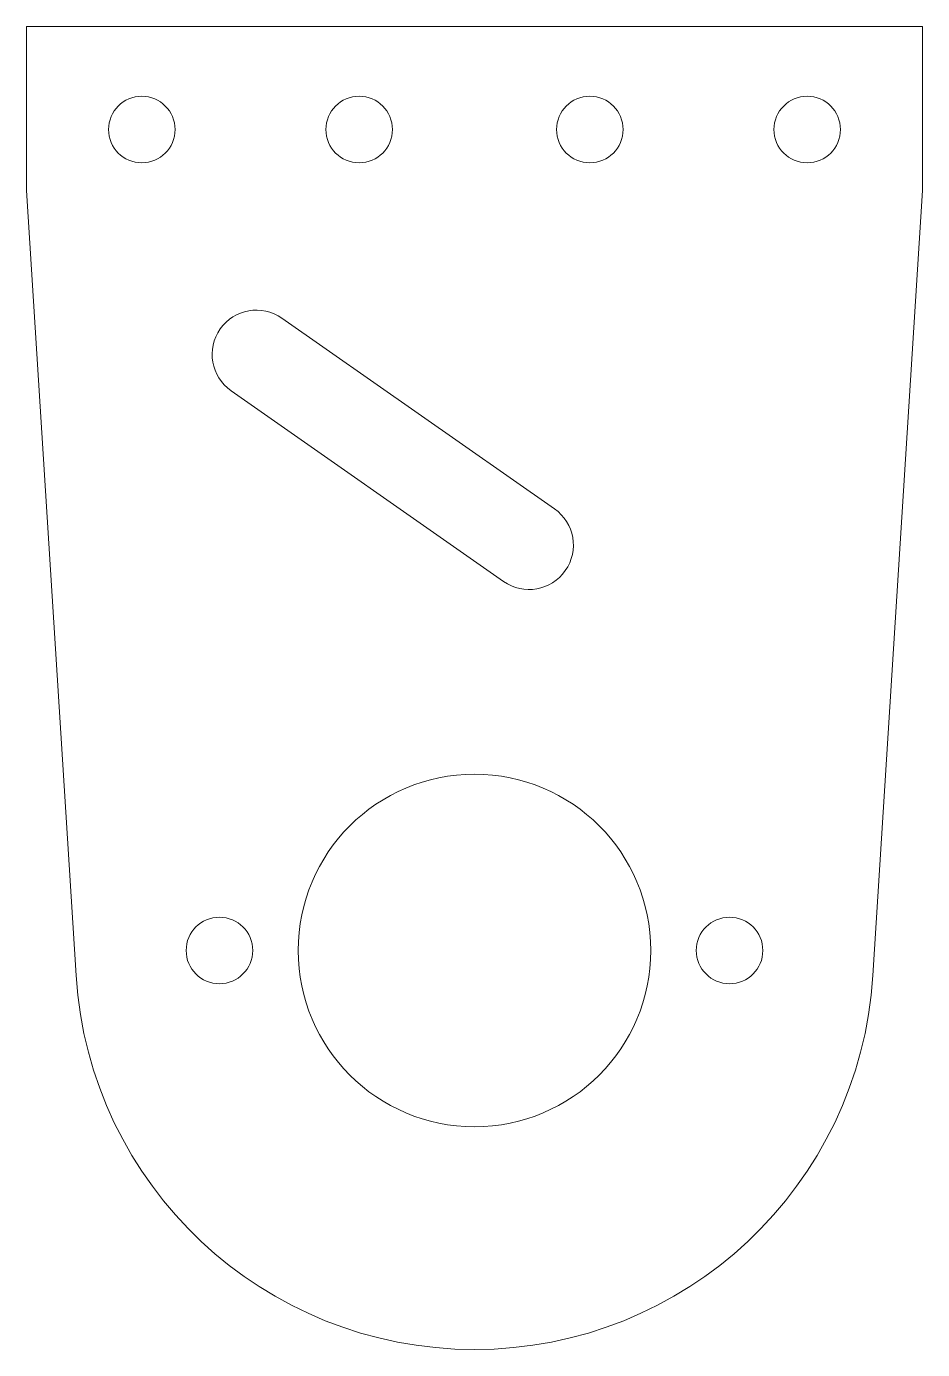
# Model space of a CAD drawing. Header units: millimetres. Extents: x -20.2 to 20.2, y -18 to 41.7.
import ezdxf

# ---------------------------------------------------------------- set-up
doc = ezdxf.new("R2010")
doc.units = ezdxf.units.MM

msp = doc.modelspace()

# ---------------------------------------------------------------- linework, layer by layer
at = {"color": 7, "linetype": 'Continuous', "lineweight": 15}
for p, q in [((-20.2, 41.674), (-20.2, 34.274)), ((20.2, 41.674), (-20.2, 41.674)), ((20.2, 34.274), (20.2, 41.674)), ((-20.2, 34.274), (-17.964, -1.134)), ((17.964, -1.134), (20.2, 34.274)), ((3.605, 19.918), (-8.683, 28.521)), ((-10.977, 25.245), (1.31, 16.641))]:
    msp.add_line(p, q, dxfattribs=at)
for centre, radius in [((-15, 37.024), 1.5), ((-5.2, 37.024), 1.5), ((5.2, 37.024), 1.5), ((15, 37.024), 1.5), ((0, 0), 7.95), ((-11.5, 0), 1.5), ((11.5, 0), 1.5)]:
    msp.add_circle(centre, radius, dxfattribs=at)
for centre, radius, start, end in [((-9.83, 26.883), 2, 55, 235), ((2.457, 18.279), 2, 235, 55), ((0, 0), 18, 183.61301, 356.38699)]:
    msp.add_arc(centre, radius, start, end, dxfattribs=at)

doc.saveas('drawing.dxf')
